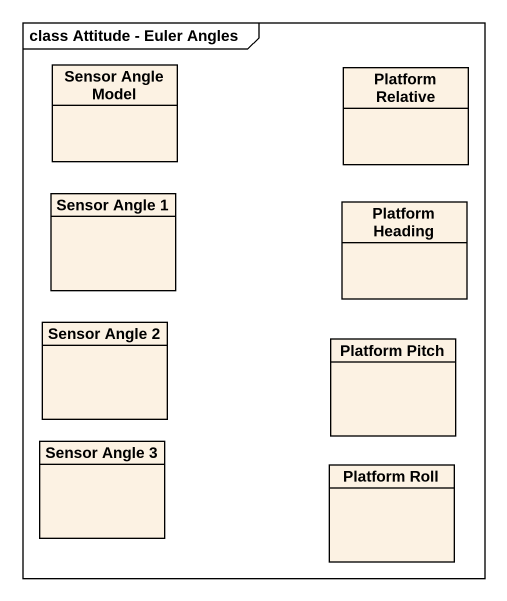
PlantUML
@startuml
mainframe class Attitude - Euler Angles
hide circle
hide empty members
class "Sensor Angle Model" as Sensor_Angle_Model
class "Platform Relative" as Platform_Relative
class "Sensor Angle 1" as Sensor_Angle_1
class "Platform Heading" as Platform_Heading
class "Sensor Angle 2" as Sensor_Angle_2
class "Platform Pitch" as Platform_Pitch
class "Sensor Angle 3" as Sensor_Angle_3
class "Platform Roll" as Platform_Roll
@enduml
